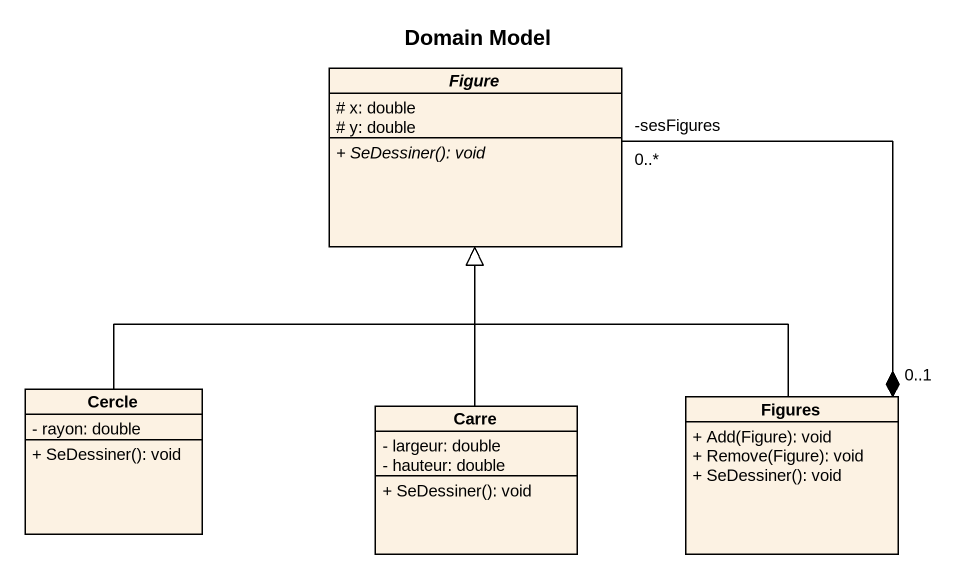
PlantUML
@startuml
title Domain Model
hide circle
hide empty members
skinparam classAttributeIconSize 0
abstract class Figure {
  # x: double
  # y: double
  {abstract} + SeDessiner(): void
}
class Cercle {
  - rayon: double
  + SeDessiner(): void
}
class Carre {
  - largeur: double
  - hauteur: double
  + SeDessiner(): void
}
class Figures {
  + Add(Figure): void
  + Remove(Figure): void
  + SeDessiner(): void
}
Figure "-sesFigures\n0..*" --* "0..1" Figures
Cercle -up-|> Figure
Carre -up-|> Figure
Figures -up-|> Figure
@enduml
